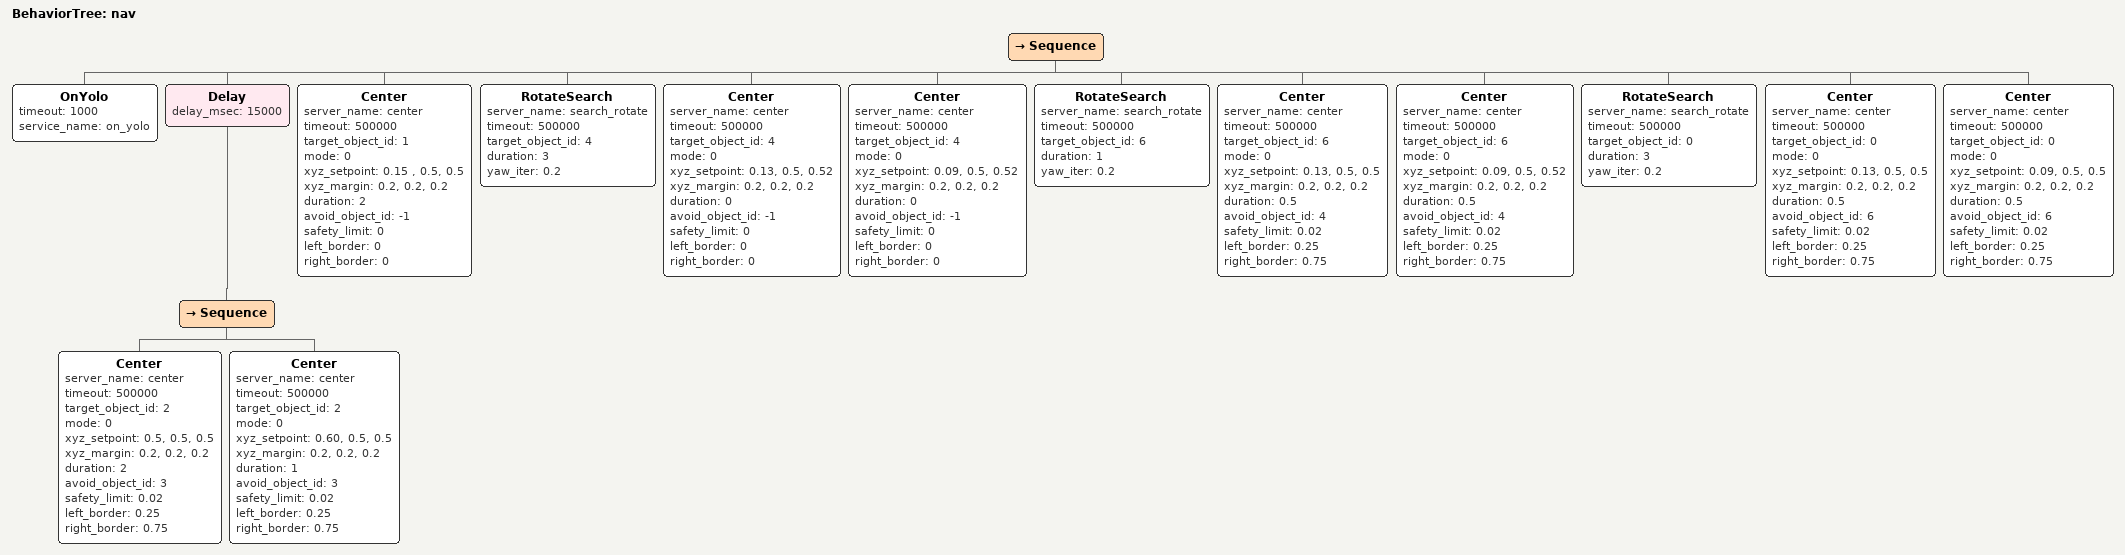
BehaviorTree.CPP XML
<?xml version="1.0" encoding="UTF-8"?>
<root BTCPP_format="4">
  <BehaviorTree ID="nav">
    <Sequence>
      <OnYolo timeout="1000"
              service_name="on_yolo"/>
      <Delay delay_msec="15000">
        <Sequence>
          <Center server_name="center"
                  timeout="500000"
                  target_object_id="2"
                  mode="0"
                  xyz_setpoint="0.5, 0.5, 0.5"
                  xyz_margin="0.2, 0.2, 0.2"
                  duration="2"
                  avoid_object_id="3"
                  safety_limit="0.02"
                  left_border="0.25"
                  right_border="0.75"/>
          <Center server_name="center"
                  timeout="500000"
                  target_object_id="2"
                  mode="0"
                  xyz_setpoint="0.60, 0.5, 0.5"
                  xyz_margin="0.2, 0.2, 0.2"
                  duration="1"
                  avoid_object_id="3"
                  safety_limit="0.02"
                  left_border="0.25"
                  right_border="0.75"/>
        </Sequence>
      </Delay>
      <Center server_name="center"
              timeout="500000"
              target_object_id="1"
              mode="0"
              xyz_setpoint="0.15 , 0.5, 0.5"
              xyz_margin="0.2, 0.2, 0.2"
              duration="2"
              avoid_object_id="-1"
              safety_limit="0"
              left_border="0"
              right_border="0"/>
      <RotateSearch server_name="search_rotate"
                    timeout="500000"
                    target_object_id="4"
                    duration="3"
                    yaw_iter="0.2"/>
      <Center server_name="center"
              timeout="500000"
              target_object_id="4"
              mode="0"
              xyz_setpoint="0.13, 0.5, 0.52"
              xyz_margin="0.2, 0.2, 0.2"
              duration="0"
              avoid_object_id="-1"
              safety_limit="0"
              left_border="0"
              right_border="0"/>
      <Center server_name="center"
              timeout="500000"
              target_object_id="4"
              mode="0"
              xyz_setpoint="0.09, 0.5, 0.52"
              xyz_margin="0.2, 0.2, 0.2"
              duration="0"
              avoid_object_id="-1"
              safety_limit="0"
              left_border="0"
              right_border="0"/>
      <RotateSearch server_name="search_rotate"
                    timeout="500000"
                    target_object_id="6"
                    duration="1"
                    yaw_iter="0.2"/>
      <Center server_name="center"
              timeout="500000"
              target_object_id="6"
              mode="0"
              xyz_setpoint="0.13, 0.5, 0.5"
              xyz_margin="0.2, 0.2, 0.2"
              duration="0.5"
              avoid_object_id="4"
              safety_limit="0.02"
              left_border="0.25"
              right_border="0.75"/>
      <Center server_name="center"
              timeout="500000"
              target_object_id="6"
              mode="0"
              xyz_setpoint="0.09, 0.5, 0.52"
              xyz_margin="0.2, 0.2, 0.2"
              duration="0.5"
              avoid_object_id="4"
              safety_limit="0.02"
              left_border="0.25"
              right_border="0.75"/>
      <RotateSearch server_name="search_rotate"
                    timeout="500000"
                    target_object_id="0"
                    duration="3"
                    yaw_iter="0.2"/>
      <Center server_name="center"
              timeout="500000"
              target_object_id="0"
              mode="0"
              xyz_setpoint="0.13, 0.5, 0.5"
              xyz_margin="0.2, 0.2, 0.2"
              duration="0.5"
              avoid_object_id="6"
              safety_limit="0.02"
              left_border="0.25"
              right_border="0.75"/>
      <Center server_name="center"
              timeout="500000"
              target_object_id="0"
              mode="0"
              xyz_setpoint="0.09, 0.5, 0.5"
              xyz_margin="0.2, 0.2, 0.2"
              duration="0.5"
              avoid_object_id="6"
              safety_limit="0.02"
              left_border="0.25"
              right_border="0.75"/>
    </Sequence>
  </BehaviorTree>

</root>
